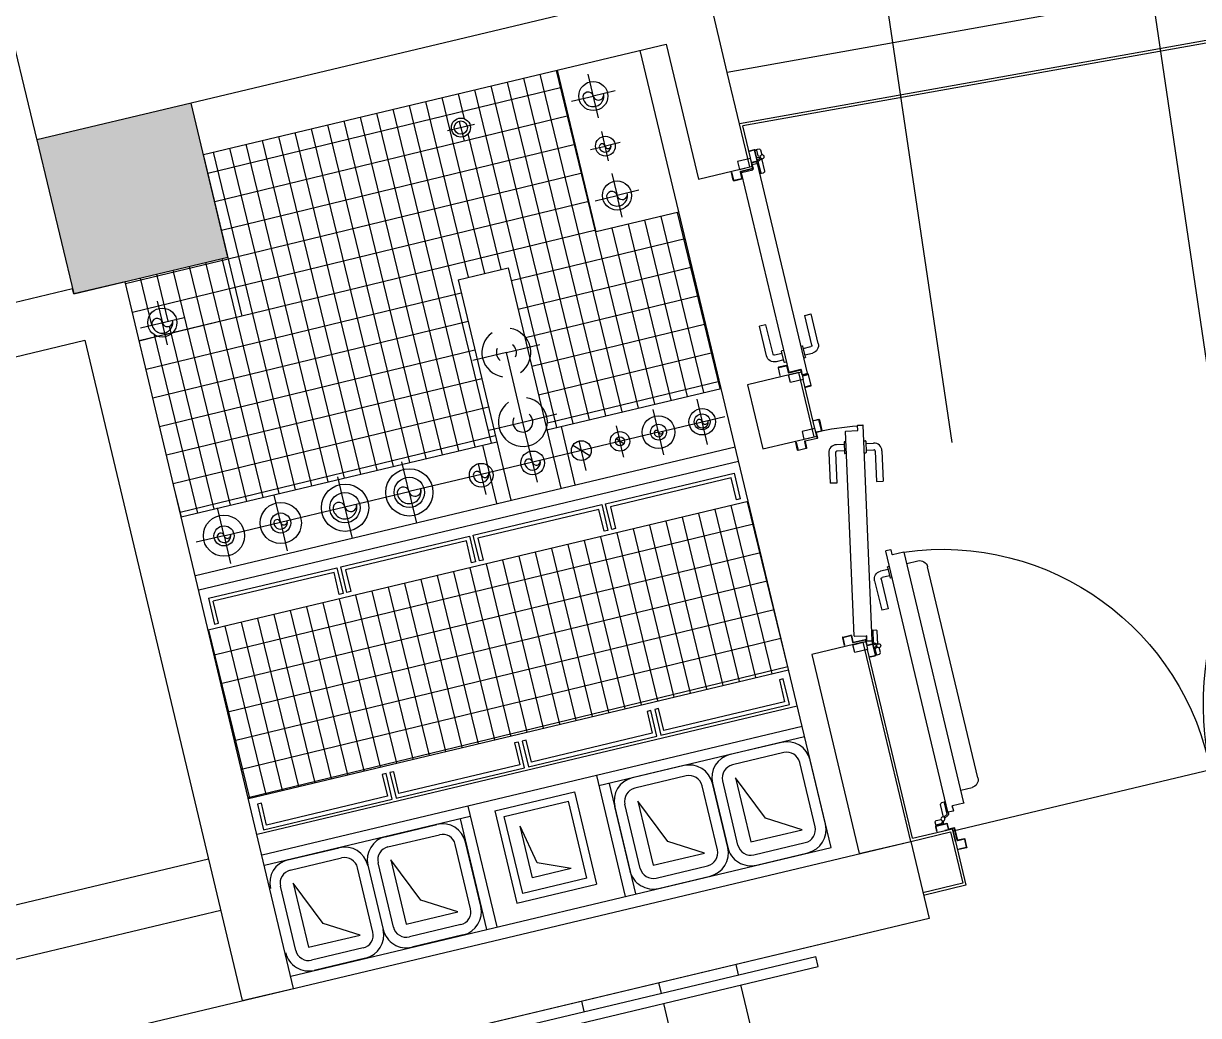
# Model space of a CAD drawing. Header units: centimetres. Extents: x 139057 to 200038, y 34824 to 80516.
# Drawn here: x 172575.1 to 173019.7, y 62130.7 to 62506.3 of the extents above; entities that cross this region are included whole.
import ezdxf

# ---------------------------------------------------------------- set-up
doc = ezdxf.new("R2010")
doc.units = ezdxf.units.CM
doc.header["$LTSCALE"] = 100
doc.linetypes.add('A0SHT-SGRM$0$HIDDEN', pattern=[9.525, 6.35, -3.175])
doc.layers.get('0').update_dxf_attribs({"lineweight": 0})
for name, color, linetype in [('0.05', 57, 'Continuous'), ('0.10', 8, 'Continuous'), ('0.10 Intonaco', 8, 'Continuous'), ('0.15', 9, 'Continuous'), ('0.15 E1-E2_Serramenti', 9, 'Continuous'), ('0.20 Cementi Armati', 4, 'Continuous'), ('0.20 Murature', 50, 'Continuous')]:
    doc.layers.add(name, color=color, linetype=linetype)
doc.layers.add('410_STRUTTURE_001-AM_0', color=7, linetype='Continuous', lineweight=0)

# ---------------------------------------------------------------- blocks, each defined once
blk = doc.blocks.new('A$C16963ACD')
at = {"layer": '0.15 E1-E2_Serramenti', "ltscale": 0.02}
for p, q in [((0.104, 1.204), (0.074, 1.204)), ((0.074, 1.204), (0.074, 1.2025)), ((0.104, 1.2025), (0.074, 1.2025)), ((0.1045, 1.202), (0.1045, 1.171)), ((0.106, 1.202), (0.106, 1.171)), ((0.069, 1.1715), (0.069, 1.1215)), ((0.0765, 1.1685), (0.0765, 1.122)), ((0.078, 1.1685), (0.078, 1.122)), ((0.104, 1.1705), (0.0785, 1.1705)), ((0.104, 1.169), (0.0785, 1.169)), ((2.069, 1.1715), (2.069, 1.1215)), ((0.0105, 1.1185), (0.009, 1.1185)), ((0.009, 1.1185), (0.009, 1.0995)), ((0.0105, 1.1185), (0.0105, 1.0995)), ((0.069, 1.1215), (0.039, 1.1215)), ((0.0535, 1.1195), (0.0535, 1.0995)), ((0.055, 1.1195), (0.055, 1.0995)), ((0.076, 1.1215), (0.0555, 1.1215)), ((0.076, 1.12), (0.0555, 1.12)), ((2.069, 1.1215), (2.099, 1.1215)), ((0.053, 1.099), (0.011, 1.099)), ((0.053, 1.0975), (0.011, 1.0975)), ((0.011, 1.0965), (0.011, 1.082)), ((0.013, 1.0975), (0.013, 1.0925)), ((0.013, 1.0925), (0.0355, 1.0925)), ((0.016, 1.077), (0.035, 1.077)), ((0.0355, 1.0925), (0.0388, 1.0835)), ((0.039, 1.0975), (0.0438, 1.0844)), ((0.0465, 1.0707), (0.0465, 1.022)), ((0.062, 1.0634), (0.0471, 1.0711)), ((0.0643, 1.0678), (0.0498, 1.0753)), ((2.0737, 1.0678), (2.0882, 1.0753)), ((2.076, 1.0634), (2.0909, 1.0711)), ((2.0915, 1.0707), (2.0915, 1.022)), ((2.099, 1.0975), (2.0942, 1.0844)), ((2.1025, 1.0925), (2.0992, 1.0835)), ((2.125, 1.0925), (2.1025, 1.0925)), ((2.122, 1.077), (2.103, 1.077)), ((2.125, 1.0975), (2.125, 1.0925)), ((2.127, 1.0965), (2.127, 1.082)), ((0.062, 1.0634), (0.062, 1.019)), ((0.067, 1.056), (0.067, 1.0634)), ((0.067, 1.056), (0.067, 0.041)), ((0.087, 1.057), (0.068, 1.057)), ((0.088, 1.038), (0.088, 1.056)), ((0.088, 1.0439), (0.088, 1.0389)), ((0.133, 1.037), (0.089, 1.037)), ((0.134, 1.036), (0.134, 0.061)), ((2.004, 1.036), (2.004, 0.0008)), ((2.005, 1.037), (2.049, 1.037)), ((2.05, 1.038), (2.05, 1.056)), ((2.05, 1.0439), (2.05, 1.0389)), ((2.051, 1.057), (2.07, 1.057)), ((2.071, 1.056), (2.071, 1.0634)), ((2.071, 1.056), (2.071, 0.045)), ((2.076, 1.0634), (2.076, 1.019)), ((0.067, 1.017), (0.0515, 1.017)), ((0.067, 1.019), (0.062, 1.019)), ((0.134, 0.987), (0.177, 0.987)), ((2.004, 0.987), (1.961, 0.987)), ((2.004, 0.987), (1.965, 0.987)), ((2.071, 1.019), (2.076, 1.019)), ((2.071, 1.017), (2.0865, 1.017)), ((0.207, 0.957), (0.207, 0.135)), ((1.931, 0.957), (1.931, 0.135)), ((0, 0.14), (0, 0.255)), ((0.025, 0.255), (0, 0.255)), ((0.025, 0.14), (0.025, 0.255)), ((0.0595, 0.135), (0.03, 0.135)), ((0.0595, 0.101), (0.0595, 0.144)), ((0.067, 0.145), (0.0605, 0.145)), ((0.0595, 0.11), (0.03, 0.11)), ((0.067, 0.1), (0.0605, 0.1)), ((0.134, 0.105), (0.177, 0.105)), ((2.004, 0.105), (1.961, 0.105)), ((0.088, 0.059), (0.088, 0.041)), ((0.133, 0.06), (0.089, 0.06)), ((2.004, 0.045), (1.985, 0.045)), ((2.051, 0.045), (2.071, 0.045)), ((0.087, 0.04), (0.068, 0.04)), ((1.984, 0.001), (1.984, 0.044)), ((2.005, 0.025), (2.049, 0.025)), ((2.05, 0.026), (2.05, 0.044)), ((1.985, 0), (2.003, 0))]:
    blk.add_line(p, q, dxfattribs=at)
blk.add_lwpolyline([(2.034, 1.169, -0.414214), (2.032, 1.171), (2.032, 1.202, -0.414214), (2.034, 1.204), (2.064, 1.204), (2.064, 1.2025), (2.034, 1.2025, 0.414214), (2.0335, 1.202), (2.0335, 1.171, 0.414214), (2.034, 1.1705), (2.0595, 1.1705, -0.414214), (2.0615, 1.1685), (2.0615, 1.122, 0.414214), (2.062, 1.1215), (2.0825, 1.1215, -0.414214), (2.0845, 1.1195), (2.0845, 1.0995, 0.414214), (2.085, 1.099), (2.127, 1.099, 0.414214), (2.1275, 1.0995), (2.1275, 1.1185), (2.129, 1.1185), (2.129, 1.0995, -0.414214), (2.127, 1.0975), (2.085, 1.0975, -0.414214), (2.083, 1.0995), (2.083, 1.1195, 0.414214), (2.0825, 1.12), (2.062, 1.12, -0.414214), (2.06, 1.122), (2.06, 1.1685, 0.414214), (2.0595, 1.169)], format="xyb", close=True, dxfattribs=at)
for centre in [(0.0425, 1.077), (2.0955, 1.077)]:
    blk.add_circle(centre, 0.0075, dxfattribs=at)
for centre, radius, start, end in [((0.104, 1.202), 0.002, 0, 90), ((0.104, 1.202), 0.0005, 0, 90), ((0.0785, 1.1685), 0.002, 90, 180), ((0.0785, 1.1685), 0.0005, 90, 180), ((0.104, 1.171), 0.0005, 270, 0), ((0.104, 1.171), 0.002, 270, 0), ((0.0555, 1.1195), 0.002, 90, 180), ((0.0555, 1.1195), 0.0005, 90, 180), ((0.076, 1.122), 0.0005, 270, 0), ((0.076, 1.122), 0.002, 270, 0), ((0.0356, 1.0903), 1.0349, 275.3983, 3.1131), ((2.2643, 1.1623), 1.1954, 180.7587, 256.4886), ((0.011, 1.0995), 0.002, 180, 270), ((0.011, 1.0995), 0.0005, 180, 270), ((0.012, 1.0965), 0.001, 90, 180), ((0.016, 1.082), 0.005, 180, 270), ((0.053, 1.0995), 0.0005, 270, 360), ((0.053, 1.0995), 0.002, 270, 360), ((0.062, 1.0634), 0.005, 360, 62.6761), ((2.076, 1.0634), 0.005, 117.3239, 180), ((2.122, 1.082), 0.005, 270, 0), ((2.126, 1.0965), 0.001, 360, 90), ((0.068, 1.056), 0.001, 90, 180), ((0.087, 1.056), 0.001, 0, 90), ((0.089, 1.038), 0.001, 180, 270), ((0.133, 1.036), 0.001, 0, 90), ((2.005, 1.036), 0.001, 90, 180), ((2.049, 1.038), 0.001, 270, 360), ((2.051, 1.056), 0.001, 90, 180), ((2.07, 1.056), 0.001, 0, 90), ((0.0515, 1.022), 0.005, 180, 270), ((0.177, 0.957), 0.03, 0, 90), ((1.961, 0.957), 0.03, 90, 180), ((2.0865, 1.022), 0.005, 270, 0), ((0.03, 0.14), 0.03, 180, 270), ((0.03, 0.14), 0.005, 180, 270), ((0.0605, 0.144), 0.001, 90, 180), ((0.177, 0.135), 0.03, 270, 0), ((1.961, 0.135), 0.03, 180, 270), ((0.0605, 0.101), 0.001, 180, 270), ((0.089, 0.059), 0.001, 90, 180), ((0.133, 0.061), 0.001, 270, 360), ((1.985, 0.044), 0.001, 90, 180), ((2.051, 0.044), 0.001, 90, 180), ((2.07, 0.046), 0.001, 270, 0), ((0.068, 0.041), 0.001, 180, 270), ((0.087, 0.041), 0.001, 270, 360), ((1.985, 0.001), 0.001, 180, 270), ((2.003, 0.001), 0.001, 270, 350.3961), ((2.005, 0.026), 0.001, 180, 270), ((2.049, 0.026), 0.001, 270, 0)]:
    blk.add_arc(centre, radius, start, end, dxfattribs=at)
blk = doc.blocks.new('A$C171D4851')
at = {"ltscale": 0.02}
for p, q in [((0.6645, 0.9705), (0.6645, 0.9955)), ((0.7795, 0.9955), (0.6645, 0.9955)), ((0.7795, 0.9705), (0.6645, 0.9705)), ((0.7745, 0.9285), (0.7745, 0.935)), ((0.8185, 0.936), (0.7755, 0.936)), ((0.7845, 0.936), (0.7845, 0.9655)), ((0.8095, 0.936), (0.8095, 0.9655)), ((0.8195, 0.9285), (0.8195, 0.935)), ((0.0825, 0.9275), (0.0825, 0.8835)), ((0.0835, 0.9285), (0.8585, 0.9285)), ((0.8595, 0.9275), (0.8595, 0.8835)), ((0.011, 0.8565), (0.011, 0.842)), ((0.013, 0.8575), (0.013, 0.8525)), ((0.013, 0.8525), (0.0355, 0.8525)), ((0.0355, 0.8525), (0.0388, 0.8435)), ((0.039, 0.8575), (0.0438, 0.8444)), ((0.0517, 0.8588), (0.0442, 0.8443)), ((0.0561, 0.8565), (0.0484, 0.8416)), ((0.0635, 0.8615), (0.0561, 0.8615)), ((0.0561, 0.8565), (0.1005, 0.8565)), ((0.0625, 0.8815), (0.0625, 0.8625)), ((0.0815, 0.8825), (0.0635, 0.8825)), ((0.0635, 0.8615), (0.8785, 0.8615)), ((0.0756, 0.8825), (0.0806, 0.8825)), ((0.1005, 0.8615), (0.1005, 0.8565)), ((0.1025, 0.8615), (0.1025, 0.846)), ((0.7745, 0.8615), (0.7745, 0.855)), ((0.8185, 0.854), (0.7755, 0.854)), ((0.7845, 0.854), (0.7845, 0.8245)), ((0.8095, 0.854), (0.8095, 0.8245)), ((0.8195, 0.8615), (0.8195, 0.855)), ((0.8605, 0.8825), (0.8785, 0.8825)), ((0.8795, 0.8815), (0.8795, 0.8625)), ((0.016, 0.837), (0.035, 0.837)), ((0.0488, 0.841), (0.0975, 0.841)), ((0.7795, 0.8195), (0.6645, 0.8195)), ((0.6645, 0.8195), (0.6645, 0.7945)), ((0.7795, 0.7945), (0.6645, 0.7945))]:
    blk.add_line(p, q, dxfattribs=at)
for p, q in [((0.104, 0.964), (0.074, 0.964)), ((0.074, 0.964), (0.074, 0.9625)), ((0.104, 0.9625), (0.074, 0.9625)), ((0.1045, 0.962), (0.1045, 0.931)), ((0.106, 0.962), (0.106, 0.931)), ((0.0765, 0.9285), (0.0765, 0.882)), ((0.078, 0.9285), (0.078, 0.882)), ((0.104, 0.9305), (0.0785, 0.9305)), ((0.104, 0.929), (0.0785, 0.929)), ((0.0105, 0.8785), (0.009, 0.8785)), ((0.009, 0.8785), (0.009, 0.8595)), ((0.0105, 0.8785), (0.0105, 0.8595)), ((0.053, 0.859), (0.011, 0.859)), ((0.053, 0.8575), (0.011, 0.8575)), ((0.0535, 0.8795), (0.0535, 0.8595)), ((0.055, 0.8795), (0.055, 0.8595)), ((0.076, 0.8815), (0.0555, 0.8815)), ((0.076, 0.88), (0.0555, 0.88))]:
    blk.add_line(p, q)
blk.add_lwpolyline([(0.834, 0.929, -0.414214), (0.832, 0.931), (0.832, 0.962, -0.414214), (0.834, 0.964), (0.864, 0.964), (0.864, 0.9625), (0.834, 0.9625, 0.414214), (0.8335, 0.962), (0.8335, 0.931, 0.414214), (0.834, 0.9305), (0.8595, 0.9305, -0.414214), (0.8615, 0.9285), (0.8615, 0.882, 0.414214), (0.862, 0.8815), (0.8825, 0.8815, -0.414214), (0.8845, 0.8795), (0.8845, 0.8595, 0.414214), (0.885, 0.859), (0.927, 0.859, 0.414214), (0.9275, 0.8595), (0.9275, 0.8785), (0.929, 0.8785), (0.929, 0.8595, -0.414214), (0.927, 0.8575), (0.885, 0.8575, -0.414214), (0.883, 0.8595), (0.883, 0.8795, 0.414214), (0.8825, 0.88), (0.862, 0.88, -0.414214), (0.86, 0.882), (0.86, 0.9285, 0.414214), (0.8595, 0.929)], format="xyb", close=True)
for points in [[(0.069, 0.8815), (0.039, 0.8815), (0.039, 0.9315), (0.069, 0.9315)], [(0.869, 0.8815), (0.899, 0.8815), (0.899, 0.9315), (0.869, 0.9315)]]:
    blk.add_lwpolyline(points, close=True)
blk.add_circle((0.0425, 0.837), 0.0075, dxfattribs=at)
for centre, radius, start, end in [((0.7795, 0.9655), 0.03, 0, 90), ((0.7755, 0.935), 0.001, 90, 180), ((0.7795, 0.9655), 0.005, 0, 90), ((0.8185, 0.935), 0.001, 0, 90), ((0.0835, 0.9275), 0.001, 90, 180), ((0.8585, 0.9275), 0.001, 0, 90), ((0.011, 0.8595), 0.002, 180, 270), ((0.011, 0.8595), 0.0005, 180, 270), ((0.012, 0.8565), 0.001, 90, 180), ((0.0561, 0.8565), 0.005, 90, 152.6761), ((0.0635, 0.8815), 0.001, 90, 180), ((0.0635, 0.8625), 0.001, 180, 270), ((0.0815, 0.8835), 0.001, 270, 0), ((0.0975, 0.846), 0.005, 270, 0), ((0.7755, 0.855), 0.001, 180, 270), ((0.8185, 0.855), 0.001, 270, 0), ((0.8605, 0.8835), 0.001, 180, 270), ((0.8785, 0.8815), 0.001, 0, 90), ((0.8785, 0.8625), 0.001, 270, 0), ((0.016, 0.842), 0.005, 180, 270), ((0.7795, 0.8245), 0.03, 270, 0), ((0.7795, 0.8245), 0.005, 270, 0)]:
    blk.add_arc(centre, radius, start, end, dxfattribs=at)
for centre, radius, start, end in [((0.104, 0.962), 0.002, 0, 90), ((0.104, 0.962), 0.0005, 0, 90), ((0.0785, 0.9285), 0.002, 90, 180), ((0.0785, 0.9285), 0.0005, 90, 180), ((0.104, 0.931), 0.0005, 270, 0), ((0.104, 0.931), 0.002, 270, 0), ((0.053, 0.8595), 0.0005, 270, 0), ((0.053, 0.8595), 0.002, 270, 0), ((0.0555, 0.8795), 0.002, 90, 180), ((0.0555, 0.8795), 0.0005, 90, 180), ((0.076, 0.882), 0.0005, 270, 0), ((0.076, 0.882), 0.002, 270, 0)]:
    blk.add_arc(centre, radius, start, end)
blk = doc.blocks.new('A$C180B4EE5')
blk.add_arc((0.0117, 0.2203), 0.8622, 349.8232, 0.3336)
at = {"layer": '0.15 E1-E2_Serramenti'}
for p, q in [((0.095, 0.3095), (0.065, 0.3095)), ((0.065, 0.3095), (0.065, 0.308)), ((0.095, 0.308), (0.065, 0.308)), ((0.0675, 0.274), (0.0675, 0.2275)), ((0.069, 0.274), (0.069, 0.2275)), ((0.095, 0.276), (0.0695, 0.276)), ((0.095, 0.2745), (0.0695, 0.2745)), ((0.0955, 0.3075), (0.0955, 0.2765)), ((0.097, 0.3075), (0.097, 0.2765)), ((0.0015, 0.224), (0, 0.224)), ((0, 0.224), (0, 0.205)), ((0.0015, 0.224), (0.0015, 0.205)), ((0.0445, 0.225), (0.0445, 0.205)), ((0.046, 0.225), (0.046, 0.205)), ((0.067, 0.227), (0.0465, 0.227)), ((0.067, 0.2255), (0.0465, 0.2255)), ((0.044, 0.2045), (0.002, 0.2045)), ((0.044, 0.203), (0.002, 0.203))]:
    blk.add_line(p, q, dxfattribs=at)
at = {"layer": '0.15 E1-E2_Serramenti', "ltscale": 0.02}
for p, q in [((0.0616, 0.2223), (0.058, 0.2037)), ((0.0805, 0.2197), (0.0628, 0.2231)), ((0.09, 0.2637), (0.0816, 0.2205)), ((0.0912, 0.2644), (0.852, 0.1164)), ((0.002, 0.202), (0.002, 0.1875)), ((0.004, 0.203), (0.004, 0.198)), ((0.004, 0.198), (0.0265, 0.198)), ((0.007, 0.1825), (0.026, 0.1825)), ((0.0265, 0.198), (0.0298, 0.189)), ((0.03, 0.203), (0.0348, 0.1898)), ((0.0467, 0.2021), (0.0366, 0.1893)), ((0.0506, 0.199), (0.0402, 0.1858)), ((0.0405, 0.1852), (0.0883, 0.1759)), ((0.0506, 0.199), (0.0942, 0.1905)), ((0.0588, 0.2025), (0.0516, 0.2039)), ((0.0588, 0.2025), (0.8588, 0.0469)), ((0.0746, 0.2208), (0.0796, 0.2199)), ((0.0971, 0.1951), (0.0941, 0.1798)), ((0.0951, 0.1954), (0.0942, 0.1905)), ((0.6695, 0.1947), (0.6743, 0.2193)), ((0.7824, 0.1728), (0.6695, 0.1947)), ((0.7872, 0.1973), (0.6743, 0.2193)), ((0.7695, 0.1325), (0.7707, 0.1389)), ((0.8141, 0.1314), (0.7719, 0.1397)), ((0.7808, 0.1379), (0.7864, 0.1669)), ((0.8053, 0.1332), (0.8109, 0.1621)), ((0.8137, 0.1239), (0.8149, 0.1303)), ((0.8527, 0.1153), (0.8443, 0.0721)), ((0.6407, 0.0465), (0.6359, 0.022)), ((0.7536, 0.0245), (0.6407, 0.0465)), ((0.7567, 0.0667), (0.7555, 0.0603)), ((0.7985, 0.051), (0.7563, 0.0592)), ((0.7651, 0.0575), (0.7595, 0.0285)), ((0.7896, 0.0527), (0.784, 0.0237)), ((0.8009, 0.0581), (0.7996, 0.0517)), ((0.8451, 0.0709), (0.8628, 0.0675)), ((0.8636, 0.0663), (0.86, 0.0477)), ((0.7488, 0), (0.6359, 0.022))]:
    blk.add_line(p, q, dxfattribs=at)
at = {"layer": '0.15 E1-E2_Serramenti'}
for points in [[(0.06, 0.227), (0.03, 0.227), (0.03, 0.277), (0.06, 0.277)], [(0.86, 0.227), (0.89, 0.227), (0.89, 0.277), (0.86, 0.277)]]:
    blk.add_lwpolyline(points, close=True, dxfattribs=at)
blk.add_lwpolyline([(0.825, 0.2745, -0.414214), (0.823, 0.2765), (0.823, 0.3075, -0.414214), (0.825, 0.3095), (0.855, 0.3095), (0.855, 0.308), (0.825, 0.308, 0.414214), (0.8245, 0.3075), (0.8245, 0.2765, 0.414214), (0.825, 0.276), (0.8505, 0.276, -0.414214), (0.8525, 0.274), (0.8525, 0.2275, 0.414214), (0.853, 0.227), (0.8735, 0.227, -0.414214), (0.8755, 0.225), (0.8755, 0.205, 0.414214), (0.876, 0.2045), (0.918, 0.2045, 0.414214), (0.9185, 0.205), (0.9185, 0.224), (0.92, 0.224), (0.92, 0.205, -0.414214), (0.918, 0.203), (0.876, 0.203, -0.414214), (0.874, 0.205), (0.874, 0.225, 0.414214), (0.8735, 0.2255), (0.853, 0.2255, -0.414214), (0.851, 0.2275), (0.851, 0.274, 0.414214), (0.8505, 0.2745)], format="xyb", close=True, dxfattribs=at)
at = {"layer": '0.15 E1-E2_Serramenti', "ltscale": 0.02}
blk.add_circle((0.0335, 0.1825), 0.0075, dxfattribs=at)
at = {"layer": '0.15 E1-E2_Serramenti'}
for centre, radius, start, end in [((0.0695, 0.274), 0.002, 90, 180), ((0.0695, 0.274), 0.0005, 90, 180), ((0.095, 0.3075), 0.002, 0, 90), ((0.095, 0.3075), 0.0005, 0, 90), ((0.095, 0.2765), 0.0005, 270, 0), ((0.095, 0.2765), 0.002, 270, 0), ((0.0465, 0.225), 0.002, 90, 180), ((0.0465, 0.225), 0.0005, 90, 180), ((0.067, 0.2275), 0.0005, 270, 0), ((0.067, 0.2275), 0.002, 270, 0), ((0.044, 0.205), 0.0005, 270, 360), ((0.044, 0.205), 0.002, 270, 360)]:
    blk.add_arc(centre, radius, start, end, dxfattribs=at)
at = {"layer": '0.15 E1-E2_Serramenti', "ltscale": 0.02}
for centre, radius, start, end in [((0.0626, 0.2221), 0.001, 78.9906, 168.9906), ((0.091, 0.2635), 0.001, 78.9906, 168.9906), ((0.002, 0.205), 0.002, 180, 270), ((0.002, 0.205), 0.0005, 180, 270), ((0.003, 0.202), 0.001, 90, 180), ((0.007, 0.1875), 0.005, 180, 270), ((0.0506, 0.199), 0.005, 78.9906, 141.6667), ((0.059, 0.2035), 0.001, 168.9906, 258.9906), ((0.0807, 0.2207), 0.001, 258.9906, 348.9906), ((0.0892, 0.1808), 0.005, 258.9906, 348.9906), ((0.7815, 0.1679), 0.03, 348.9906, 78.9906), ((0.7717, 0.1387), 0.001, 78.9906, 168.9906), ((0.7815, 0.1679), 0.005, 348.9906, 78.9906), ((0.8139, 0.1305), 0.001, 348.9906, 78.9906), ((0.8518, 0.1155), 0.001, 348.9906, 78.9906), ((0.7564, 0.0602), 0.001, 168.9906, 258.9906), ((0.7987, 0.0519), 0.001, 258.9906, 348.9906), ((0.8453, 0.0719), 0.001, 168.9906, 258.9906), ((0.859, 0.0478), 0.001, 258.9906, 348.9906), ((0.8626, 0.0665), 0.001, 348.9906, 78.9906), ((0.7545, 0.0294), 0.03, 258.9906, 348.9906), ((0.7545, 0.0294), 0.005, 258.9906, 348.9906)]:
    blk.add_arc(centre, radius, start, end, dxfattribs=at)

msp = doc.modelspace()

# ---------------------------------------------------------------- hatches: boundary and pattern name
at = {"layer": '0.05'}
h = msp.add_hatch(dxfattribs=at)
h.set_pattern_fill('ANSI31', color=256, scale=2, angle=418.66, style=0)
h.set_pattern_definition([(103.66, (172864.567, 62261.602), (-6.17039, -1.49961), [])])
h.paths.add_polyline_path([(172645.02, 62276.58), (172660.2, 62212.87), (172864.57, 62261.6), (172849.33, 62325.3)])
h.paths.add_polyline_path([(172643.21, 62456.71), (172652.48, 62417.8), (172657.77, 62395.43), (172652.44, 62417.79), (172613.57, 62408.53), (172634.8, 62319.48), (172754.19, 62347.93), (172739.58, 62409.28), (172758.55, 62413.81), (172764.74, 62387.81, -0.250012), (172766.76, 62379.34), (172770.99, 62361.58, -0.251868), (172773.02, 62353.04), (172773.16, 62352.45), (172839.08, 62368.15), (172823.12, 62434.86), (172791.8, 62427.39), (172777.2, 62488.65)])
h.paths.add_polyline_path([(172628.9, 62387.71), (172628.55, 62389.17, -0.414214), (172623.74, 62392.13), (172622.28, 62391.78, 0.414214)], flags=16)
h.paths.add_polyline_path([(172631.52, 62393.99, -1), (172627.63, 62393.06)], flags=16)
h.paths.add_polyline_path([(172741.45, 62463.35), (172741.19, 62464.44, -0.414214), (172738.18, 62466.29), (172737.1, 62466.03, 0.414214)], flags=16)
h.paths.add_polyline_path([(172741.28, 62464.46, -0.00984), (172741.19, 62464.44), (172741.45, 62463.35, 0.00984), (172741.58, 62463.39, 0.402732), (172744.12, 62467.71), (172743.04, 62467.45, -0.402732)], flags=16)
h.paths.add_polyline_path([(172740.61, 62466.87), (172741.19, 62464.44, 0.00984), (172741.28, 62464.46, 0.402732), (172743.04, 62467.45)], flags=16)
h.paths.add_polyline_path([(172738.18, 62466.29, 0.414214), (172741.19, 62464.44), (172740.61, 62466.87)], flags=16)
h.paths.add_polyline_path([(172737.1, 62466.03), (172738.18, 62466.29, -0.402732), (172739.93, 62469.28, -0.425789), (172743.04, 62467.45), (172744.12, 62467.71, 0.425789), (172739.63, 62470.35, 0.402732)], flags=16)
h.paths.add_polyline_path([(172738.18, 62466.29), (172740.61, 62466.87), (172740.03, 62469.3, 0.00984), (172739.93, 62469.28, 0.402732)], flags=0)
h.paths.add_polyline_path([(172740.03, 62469.3), (172740.61, 62466.87), (172743.04, 62467.45, 0.414214)], flags=0)
h = msp.add_hatch(dxfattribs=at)
h.set_pattern_fill('ANSI31', color=256, scale=3.5, angle=328.66, style=0)
h.set_pattern_definition([(13.66, (174993.627, 57176.705), (-2.624326, 10.798174), [])])
h.paths.add_polyline_path([(172645.02, 62276.58), (172660.2, 62212.87), (172864.57, 62261.6), (172849.33, 62325.3)])
h.paths.add_polyline_path([(172643.21, 62456.71), (172652.48, 62417.8), (172657.77, 62395.43), (172652.44, 62417.79), (172613.57, 62408.53), (172634.8, 62319.48), (172754.19, 62347.93), (172739.58, 62409.28), (172758.55, 62413.81), (172764.74, 62387.81, -0.250012), (172766.76, 62379.34), (172770.99, 62361.58, -0.251868), (172773.02, 62353.04), (172773.16, 62352.45), (172839.08, 62368.15), (172823.12, 62434.86), (172791.8, 62427.39), (172777.2, 62488.65)])
h.paths.add_polyline_path([(172628.9, 62387.71), (172628.55, 62389.17, -0.414214), (172623.74, 62392.13), (172622.28, 62391.78, 0.414214)], flags=16)
h.paths.add_polyline_path([(172631.52, 62393.99, -1), (172627.63, 62393.06)], flags=16)
h.paths.add_polyline_path([(172741.45, 62463.35), (172741.19, 62464.44, -0.414214), (172738.18, 62466.29), (172737.1, 62466.03, 0.414214)], flags=16)
h.paths.add_polyline_path([(172741.28, 62464.46, -0.00984), (172741.19, 62464.44), (172741.45, 62463.35, 0.00984), (172741.58, 62463.39, 0.402732), (172744.12, 62467.71), (172743.04, 62467.45, -0.402732)], flags=16)
h.paths.add_polyline_path([(172740.61, 62466.87), (172741.19, 62464.44, 0.00984), (172741.28, 62464.46, 0.402732), (172743.04, 62467.45)], flags=16)
h.paths.add_polyline_path([(172738.18, 62466.29, 0.414214), (172741.19, 62464.44), (172740.61, 62466.87)], flags=16)
h.paths.add_polyline_path([(172737.1, 62466.03), (172738.18, 62466.29, -0.402732), (172739.93, 62469.28, -0.425789), (172743.04, 62467.45), (172744.12, 62467.71, 0.425789), (172739.63, 62470.35, 0.402732)], flags=16)
h.paths.add_polyline_path([(172738.18, 62466.29), (172740.61, 62466.87), (172740.03, 62469.3, 0.00984), (172739.93, 62469.28, 0.402732)], flags=0)
h.paths.add_polyline_path([(172740.03, 62469.3), (172740.61, 62466.87), (172743.04, 62467.45, 0.414214)], flags=0)
at = {"layer": '410_STRUTTURE_001-AM_0'}
h = msp.add_hatch(color=256, dxfattribs=at)
h.paths.add_polyline_path([(173097.36, 66917.94, 1), (173132.36, 66917.94, 1)])
h.paths.add_polyline_path([(172464.03, 67114.32), (172425.24, 67124.09), (172393.47, 66998.03), (172432.26, 66988.26)])
h.paths.add_polyline_path([(172268.76, 66557.09), (172239.61, 66564.17), (172225.45, 66505.87), (172254.6, 66498.78)])
h.paths.add_polyline_path([(171904.42, 66525.14, 1), (171974.42, 66525.14, 1)])
h.paths.add_polyline_path([(171852.17, 66563.61), (171803.36, 66574.43), (171792.54, 66525.62), (171841.36, 66514.8)])
h.paths.add_polyline_path([(171939.47, 67132.44), (171987.79, 67119.56), (172000.66, 67167.87), (171952.35, 67180.75)])
h.paths.add_polyline_path([(172118.76, 67125.68, 1), (172048.76, 67125.68, 1)])
h.paths.add_polyline_path([(171575.4, 65289.12), (171624.96, 65282.49), (171631.59, 65332.05), (171582.03, 65338.68)])
h.paths.add_polyline_path([(171698.34, 65301.54, 1), (171768.34, 65301.54, 1)])
h.paths.add_polyline_path([(172000.85, 65311.96), (171999.49, 65287), (172079.39, 65282.7), (172080.74, 65307.66)])
h.paths.add_polyline_path([(172504.9, 65260.36, 1), (172469.9, 65260.36, 1)])
h.paths.add_polyline_path([(173206.68, 65219.17, 1), (173276.68, 65219.17, 1)])
h.paths.add_polyline_path([(173189.94, 64670.82, 1), (173259.94, 64670.82, 1)])
h.paths.add_polyline_path([(171897.35, 64618.35), (171927.33, 64617.1), (171929.81, 64677.05), (171899.84, 64678.29)])
h.paths.add_polyline_path([(171707.57, 64680.86, 1), (171637.57, 64680.86, 1)])
h.paths.add_polyline_path([(171506.14, 64661.2), (171555.94, 64656.7), (171560.44, 64706.5), (171510.64, 64711)])
h.paths.add_polyline_path([(171463.9, 64032.08), (171513.86, 64030.03), (171515.91, 64079.99), (171465.96, 64082.04)])
h.paths.add_polyline_path([(171511.7, 63977.08), (171513.74, 64027.04), (171463.78, 64029.08), (171461.74, 63979.12)])
h.paths.add_polyline_path([(171605.55, 64055.93, 1), (171675.55, 64055.93, 1)])
h.paths.add_polyline_path([(171905.94, 64101.37), (171880.96, 64102.36), (171877.69, 64022.42), (171902.67, 64021.44)])
h.paths.add_polyline_path([(173199.59, 64122.31, 1), (173269.59, 64122.31, 1)])
h.paths.add_polyline_path([(173235.58, 63574.89, 1), (173305.58, 63574.89, 1)])
h.paths.add_polyline_path([(172861.35, 63523.02), (172858.65, 63552.9), (172798.89, 63547.48), (172801.6, 63517.6)])
h.paths.add_polyline_path([(172419.06, 63501.44, 1), (172489.06, 63501.44, 1)])
h.paths.add_polyline_path([(171880.44, 63484.64), (171855.46, 63485.68), (171852.03, 63405.75), (171877.01, 63404.72)])
h.paths.add_polyline_path([(171602.63, 63428.01, 1), (171672.63, 63428.01, 1)])
h.paths.add_polyline_path([(171448.52, 63390.7), (171498.52, 63390.5), (171498.71, 63440.5), (171448.71, 63440.7)])
h.paths.add_polyline_path([(171461.02, 62750.1), (171510.98, 62752.08), (171509.01, 62802.04), (171459.05, 62800.06)])
h.paths.add_polyline_path([(171629.13, 62798.43, 1), (171699.13, 62798.43, 1)])
h.paths.add_polyline_path([(171855.47, 62863.54), (171830.51, 62864.96), (171825.83, 62785.1), (171850.79, 62783.68)])
h.paths.add_polyline_path([(172533.45, 62914.12, 1), (172463.45, 62914.12, 1)])
h.paths.add_polyline_path([(172926.57, 62958.35), (172922.47, 62988.07), (172863.03, 62979.86), (172867.13, 62950.14)])
h.paths.add_polyline_path([(173367.85, 63029.83, 1), (173297.85, 63029.83, 1)])
h.paths.add_polyline_path([(173386.24, 62488.39, 1), (173456.24, 62488.39, 1)])
h.paths.add_polyline_path([(172594.12, 62403.89), (172652.48, 62417.8), (172638.57, 62476.17), (172580.21, 62462.26)])
h.paths.add_polyline_path([(171941.76, 62169.42), (171966.3, 62174.16), (171951.22, 62252.73), (171926.68, 62247.98)])
h.paths.add_polyline_path([(171685.3, 62168.54, 1), (171755.3, 62168.54, 1)])
h.paths.add_polyline_path([(171551.44, 62111.48), (171547.29, 62161.31), (171497.46, 62157.15), (171501.62, 62107.32)])
h.paths.add_polyline_path([(171564.33, 61513.08), (171570.67, 61463.48), (171620.27, 61469.82), (171613.93, 61519.41)])
h.paths.add_polyline_path([(171635.86, 61377.34), (171643.11, 61348.23), (171691.62, 61360.31), (171684.37, 61389.42)])
h.paths.add_polyline_path([(171771.36, 61539.72, 1), (171841.36, 61539.72, 1)])
h.paths.add_polyline_path([(172069.21, 61642.9), (172044.67, 61638.15), (172059.75, 61559.58), (172084.29, 61564.33)])
h.paths.add_polyline_path([(171984.32, 61420.39), (172013.77, 61426.09), (172004.27, 61475.18), (171974.82, 61469.48)])
h.paths.add_polyline_path([(172512.5, 61527.43), (172483.04, 61521.73), (172492.54, 61472.64), (172521.99, 61478.34)])
h.paths.add_polyline_path([(172945.84, 61590.26), (172938.88, 61619.45), (172890.24, 61607.86), (172897.2, 61578.67)])
h.paths.add_polyline_path([(173500.56, 61951.83, 1), (173570.56, 61951.83, 1)])
h.paths.add_polyline_path([(173059.65, 61182.92), (173051.1, 61211.68), (173003.17, 61197.43), (173011.72, 61168.67)])
h.paths.add_polyline_path([(172597.97, 61085.68), (172568.51, 61079.98), (172578.01, 61030.89), (172607.46, 61036.59)])
h.paths.add_polyline_path([(172067.68, 60879.1), (172097.14, 60884.79), (172087.64, 60933.88), (172058.19, 60928.18)])
h.paths.add_polyline_path([(171730.99, 60780.44), (171780.23, 60789.13), (171771.54, 60838.37), (171722.3, 60829.68)])
h.paths.add_polyline_path([(171678.8, 60771.24), (171728.04, 60779.92), (171719.35, 60829.16), (171670.11, 60820.48)])
h.paths.add_polyline_path([(171771.47, 60289.02), (171781.96, 60240.13), (171830.84, 60250.62), (171820.36, 60299.51)])
h.paths.add_polyline_path([(171833.78, 60251.25), (171882.67, 60261.73), (171872.18, 60310.62), (171823.29, 60300.14)])
h.paths.add_polyline_path([(172186.65, 60419.6), (172157.2, 60413.9), (172166.7, 60364.81), (172196.15, 60370.51)])
h.paths.add_polyline_path([(172673.14, 60539.2), (172702.6, 60544.9), (172693.1, 60593.99), (172663.65, 60588.29)])
h.paths.add_polyline_path([(173205.4, 60730.58), (173195.63, 60758.94), (173148.36, 60742.66), (173158.13, 60714.3)])
h.paths.add_polyline_path([(173311.75, 60296.96), (173358.22, 60315.43), (173347.14, 60343.31), (173300.67, 60324.84)])
h.paths.add_polyline_path([(172771.85, 60186.98), (172742.4, 60181.28), (172751.89, 60132.19), (172781.35, 60137.89)])
h.paths.add_polyline_path([(172312.36, 59877.56), (172282.91, 59871.86), (172292.4, 59822.77), (172321.88, 59828.47)])
h.paths.add_polyline_path([(173368.34, 59347.78), (173346.19, 59403.54), (173290.42, 59381.4), (173312.57, 59325.62)])
h.paths.add_polyline_path([(174210.89, 59878.92, 1), (174280.89, 59878.92, 1)])
h.paths.add_polyline_path([(174066.11, 60383.73, 1), (173996.11, 60383.73, 1)])
h.paths.add_polyline_path([(173620.86, 58923.47, 1), (173550.86, 58923.47, 1)])
h.paths.add_polyline_path([(173884.86, 58386.58, 1), (173814.86, 58386.58, 1)])
h.paths.add_polyline_path([(174449.68, 59385.02, 1), (174519.68, 59385.02, 1)])
h.paths.add_polyline_path([(174781.94, 58903.16, 1), (174711.94, 58903.16, 1)])
h.paths.add_polyline_path([(175067.05, 58434.46, 1), (174997.05, 58434.46, 1)])
h.paths.add_polyline_path([(175304.37, 57980.02, 1), (175374.37, 57980.02, 1)])
h.paths.add_polyline_path([(175703.17, 57540.87, 1), (175633.17, 57540.87, 1)])
h.paths.add_polyline_path([(175196.31, 56374.7, 1), (175126.31, 56374.7, 1)])
h.paths.add_polyline_path([(176052.7, 57118.03, 1), (175982.7, 57118.03, 1)])
h.paths.add_polyline_path([(176488.74, 56567.52, 1), (176418.74, 56567.52, 1)])
h.paths.add_polyline_path([(176794.78, 55975.9, 1), (176864.78, 55975.9, 1)])
h.paths.add_polyline_path([(175491.63, 55908.34, 1), (175561.63, 55908.34, 1)])
h.paths.add_polyline_path([(177107.53, 55348.52, 1), (177177.53, 55348.52, 1)])
h.paths.add_polyline_path([(177367.67, 55079.58), (177360.98, 55098.42), (177342.13, 55091.73), (177348.83, 55072.88)])
h.paths.add_polyline_path([(177392.95, 55032.33), (177376.21, 55079.45), (177347.94, 55069.41), (177364.68, 55022.29)])
h.paths.add_polyline_path([(177483.46, 54775.83), (177493.5, 54747.56), (177540.62, 54764.3), (177530.58, 54792.57)])

# ---------------------------------------------------------------- linework, layer by layer
at = {"layer": '0.10', "linetype": 'A0SHT-SGRM$0$HIDDEN'}
for p, q in [((173044.79, 62228.6, 0), (172932.57, 62989.21, 0)), ((172833.45, 62975.78, 0), (172947.37, 62205.38, 0)), ((173121.39, 62246.84, 0), (172926.84, 62200.49, 0))]:
    msp.add_line(p, q, dxfattribs=at)
at = {"layer": '0.10'}
for p, q in [((172880.64, 62194.41, 0), (172808.48, 62496.1, 0)), ((172791.8, 62427.39, 0), (172777.2, 62488.66, 0)), ((172792.68, 62470.54, 0), (172788.74, 62487.08, 0)), ((172782.44, 62476.84, 0), (172790.71, 62478.81, 0)), ((172798.97, 62480.78, 0), (172790.71, 62478.81, 0)), ((172740.61, 62466.87, 0), (172740.03, 62469.3, 0)), ((172745.72, 62468.08, 0), (172735.5, 62465.65, 0)), ((172740.61, 62466.87, 0), (172741.82, 62461.79, 0)), ((172795.23, 62459.84, 0), (172793.89, 62465.43, 0)), ((172789.68, 62458.52, 0), (172795.28, 62459.85, 0)), ((172796.51, 62454.23, 0), (172795.18, 62459.83, 0)), ((172800.87, 62461.18, 0), (172795.28, 62459.85, 0)), ((172643.16, 62456.71, 0), (172657.77, 62395.43, 0)), ((172797.71, 62449.44, 0), (172799.68, 62441.17, 0)), ((172807.94, 62443.14, 0), (172799.68, 62441.17, 0)), ((172791.41, 62439.2, 0), (172799.68, 62441.17, 0)), ((172801.65, 62432.9, 0), (172799.68, 62441.17, 0)), ((172823.11, 62434.86, 0), (172791.8, 62427.39, 0)), ((172739.58, 62409.28, 0), (172758.55, 62413.81, 0)), ((172758.55, 62413.81, 0), (172778.42, 62330.4, 0)), ((172739.58, 62409.28, 0), (172759.45, 62325.87, 0)), ((172625.7, 62401.14, 0), (172627.67, 62392.87, 0)), ((172657.77, 62395.43, 0), (172618.92, 62386.16, 0)), ((172619.36, 62391.09, 0), (172635.9, 62395.03, 0)), ((172629.64, 62384.6, 0), (172627.67, 62392.87, 0)), ((172757.81, 62381.69, 0), (172770.5, 62384.71, 0)), ((172757.81, 62381.68, 0), (172745.11, 62378.66, 0)), ((172764.07, 62355.42, 0), (172757.81, 62381.69, 0)), ((172773.16, 62352.45, 0), (172839.08, 62368.15, 0)), ((172829.87, 62364.06, 0), (172831.91, 62355.5, 0)), ((172764.04, 62355.41, 0), (172776.93, 62358.48, 0)), ((172817.43, 62343, 0), (172813.35, 62360.12, 0)), ((172815.37, 62351.56, 0), (172840.47, 62357.54, 0)), ((172751.15, 62352.34, 0), (172764.04, 62355.41, 0)), ((172764.95, 62351.72, 0), (172764.07, 62355.42, 0)), ((172778.51, 62353.72, 0), (172783.77, 62331.67, 0)), ((172799.39, 62354, 0), (172800.8, 62348.08, 0)), ((172833.95, 62346.94, 0), (172831.91, 62355.5, 0)), ((172767.66, 62340.34, 0), (172764.95, 62351.72, 0)), ((172815.39, 62351.56, 0), (172785.21, 62344.37, 0)), ((172802.25, 62347.21, 0), (172799.35, 62348.99, 0)), ((172634.82, 62319.49, 0), (172754.19, 62347.93, 0)), ((172844.41, 62345.86, 0), (172640.14, 62297.14, 0)), ((172785.21, 62344.37, 0), (172748.24, 62335.56, 0)), ((172748.84, 62346.65, 0), (172754.1, 62324.6, 0)), ((172767.77, 62339.91, 0), (172766.72, 62344.3, 0)), ((172789.38, 62342.63, 0), (172782.99, 62346.56, 0)), ((172787.98, 62337.06, 0), (172785.31, 62348.25, 0)), ((172802.21, 62342.17, 0), (172800.8, 62348.08, 0)), ((172845.69, 62340.51, 0), (172641.42, 62291.79, 0)), ((172721.1, 62328.78, 0), (172718.32, 62340.4, 0)), ((172767.76, 62339.93, 0), (172769.5, 62332.64, 0)), ((172748.24, 62335.56, 0), (172721.01, 62329.07, 0)), ((172748.32, 62335.25, 0), (172747.27, 62339.64, 0)), ((172748.31, 62335.27, 0), (172750.05, 62327.97, 0)), ((172795.37, 62324.49, 0), (172844.01, 62336.08, 0)), ((172844.01, 62336.08, 0), (172846.33, 62326.35, 0)), ((172696.78, 62322.98, 0), (172694.01, 62334.61, 0)), ((172842.9, 62334.27, 0), (172797.18, 62323.37, 0)), ((172844.87, 62326, 0), (172842.9, 62334.27, 0)), ((172672.46, 62317.19, 0), (172669.95, 62327.69, 0)), ((172672.37, 62317.47, 0), (172721.01, 62329.07, 0)), ((172721.08, 62328.78, 0), (172723.85, 62317.15, 0)), ((172846.33, 62326.35, 0), (172844.87, 62326, 0)), ((172849.24, 62325.28, 0), (172645.05, 62276.59, 0)), ((172650.99, 62312.38, 0), (172648.48, 62322.88, 0)), ((172696.76, 62322.98, 0), (172699.53, 62311.36, 0)), ((172745.28, 62312.55, 0), (172793.92, 62324.14, 0)), ((172792.8, 62322.33, 0), (172747.08, 62311.43, 0)), ((172794.77, 62314.06, 0), (172792.8, 62322.33, 0)), ((172793.92, 62324.14, 0), (172796.23, 62314.41, 0)), ((172797.69, 62314.76, 0), (172795.37, 62324.49, 0)), ((172797.18, 62323.37, 0), (172799.15, 62315.11, 0)), ((172650.97, 62312.37, 0), (172672.37, 62317.47, 0)), ((172672.44, 62317.18, 0), (172674.94, 62306.68, 0)), ((172796.23, 62314.41, 0), (172794.77, 62314.06, 0)), ((172799.15, 62315.11, 0), (172797.69, 62314.76, 0)), ((172650.97, 62312.37, 0), (172640.46, 62309.87, 0)), ((172650.99, 62312.38, 0), (172653.49, 62301.87, 0)), ((172695.18, 62300.61, 0), (172743.82, 62312.2, 0)), ((172742.71, 62310.39, 0), (172696.99, 62299.5, 0)), ((172744.68, 62302.12, 0), (172742.71, 62310.39, 0)), ((172743.82, 62312.2, 0), (172746.14, 62302.47, 0)), ((172747.6, 62302.82, 0), (172745.28, 62312.55, 0)), ((172747.08, 62311.43, 0), (172749.06, 62303.17, 0)), ((172645.08, 62288.67, 0), (172693.72, 62300.26, 0)), ((172693.72, 62300.26, 0), (172696.04, 62290.53, 0)), ((172697.5, 62290.88, 0), (172695.18, 62300.61, 0)), ((172746.14, 62302.47, 0), (172744.68, 62302.12, 0)), ((172749.06, 62303.17, 0), (172747.6, 62302.82, 0)), ((172692.61, 62298.45, 0), (172646.89, 62287.56, 0)), ((172694.58, 62290.18, 0), (172692.61, 62298.45, 0)), ((172696.99, 62299.5, 0), (172698.96, 62291.23, 0)), ((172698.96, 62291.23, 0), (172697.5, 62290.88, 0)), ((172645.08, 62288.67, 0), (172647.4, 62278.94, 0)), ((172648.86, 62279.29, 0), (172646.89, 62287.56, 0)), ((172696.04, 62290.53, 0), (172694.58, 62290.18, 0)), ((172647.4, 62278.94, 0), (172648.86, 62279.29, 0)), ((172660.25, 62212.88, 0), (172864.57, 62261.6, 0)), ((172862.58, 62258.16, 0), (172861.12, 62257.81, 0)), ((172861.12, 62257.81, 0), (172863.09, 62249.54, 0)), ((172864.9, 62248.43, 0), (172862.58, 62258.16, 0)), ((172867.85, 62247.9, 0), (172663.57, 62199.22, 0)), ((172815.4, 62246.92, 0), (172813.94, 62246.57, 0)), ((172813.94, 62246.57, 0), (172816.26, 62236.84, 0)), ((172817.37, 62238.65, 0), (172815.4, 62246.92, 0)), ((172816.26, 62236.84, 0), (172864.9, 62248.43, 0)), ((172863.09, 62249.54, 0), (172817.37, 62238.65, 0)), ((172812.49, 62246.22, 0), (172811.03, 62245.87, 0)), ((172811.03, 62245.87, 0), (172813, 62237.6, 0)), ((172814.8, 62236.49, 0), (172812.49, 62246.22, 0)), ((172869.71, 62240.12, 0), (172665.43, 62191.44, 0)), ((172813, 62237.6, 0), (172767.28, 62226.71, 0)), ((172869.71, 62240.12, 0), (172791.89, 62221.57, 0)), ((172762.39, 62234.28, 0), (172760.93, 62233.93, 0)), ((172760.93, 62233.93, 0), (172762.9, 62225.66, 0)), ((172764.71, 62224.55, 0), (172762.39, 62234.28, 0)), ((172765.31, 62234.98, 0), (172763.85, 62234.63, 0)), ((172763.85, 62234.63, 0), (172766.17, 62224.9, 0)), ((172767.28, 62226.71, 0), (172765.31, 62234.98, 0)), ((172766.17, 62224.9, 0), (172814.8, 62236.49, 0)), ((172870.64, 62236.23, 0), (172792.82, 62217.68, 0)), ((172861.88, 62234.14, 0), (172842.43, 62229.51, 0)), ((172862.81, 62230.25, 0), (172843.35, 62225.61, 0)), ((172716.07, 62212.96, 0), (172764.71, 62224.55, 0)), ((172762.9, 62225.66, 0), (172717.18, 62214.77, 0)), ((172824.92, 62225.33, 0), (172805.46, 62220.7, 0)), ((172874.63, 62202.23, 0), (172868.83, 62226.55, 0)), ((172878.52, 62203.16, 0), (172872.72, 62227.47, 0)), ((172712.29, 62222.34, 0), (172710.83, 62221.99, 0)), ((172710.83, 62221.99, 0), (172712.8, 62213.73, 0)), ((172714.61, 62212.61, 0), (172712.29, 62222.34, 0)), ((172715.21, 62223.04, 0), (172713.75, 62222.69, 0)), ((172713.75, 62222.69, 0), (172716.07, 62212.96, 0)), ((172717.18, 62214.77, 0), (172715.21, 62223.04, 0)), ((172791.89, 62221.57, 0), (172802.78, 62175.85, 0)), ((172825.84, 62221.44, 0), (172806.39, 62216.81, 0)), ((172855.87, 62205.47, 0), (172844.51, 62220.75, 0)), ((172844.51, 62220.75, 0), (172850.31, 62196.43, 0)), ((172753.42, 62208.29, 0), (172783.57, 62215.48, 0)), ((172783.58, 62215.43, 0), (172791.91, 62180.51, 0)), ((172796.71, 62218.61, 0), (172806.68, 62176.78, 0)), ((172837.66, 62193.42, 0), (172831.87, 62217.74, 0)), ((172835.76, 62218.66, 0), (172841.55, 62194.35, 0)), ((172841.55, 62194.35, 0), (172835.76, 62218.66, 0)), ((172845.44, 62195.27, 0), (172839.65, 62219.59, 0)), ((172665.11, 62211.1, 0), (172663.65, 62210.75, 0)), ((172663.65, 62210.75, 0), (172665.97, 62201.02, 0)), ((172667.08, 62202.83, 0), (172665.11, 62211.1, 0)), ((172665.97, 62201.02, 0), (172714.61, 62212.61, 0)), ((172712.8, 62213.73, 0), (172667.08, 62202.83, 0)), ((172757.03, 62206.07, 0), (172781.35, 62211.87, 0)), ((172788.31, 62182.68, 0), (172781.35, 62211.87, 0)), ((172808.48, 62186.46, 0), (172802.68, 62210.78, 0)), ((172818.9, 62196.66, 0), (172807.55, 62211.94, 0)), ((172807.55, 62211.94, 0), (172813.34, 62187.62, 0)), ((172743.25, 62209.98, 0), (172754.15, 62164.26, 0)), ((172753.42, 62208.29, 0), (172761.75, 62173.32, 0)), ((172804.59, 62185.54, 0), (172798.79, 62209.86, 0)), ((172744.18, 62206.09, 0), (172666.36, 62187.54, 0)), ((172712.08, 62198.44, 0), (172731.53, 62203.08, 0)), ((172740.29, 62205.16, 0), (172750.25, 62163.33, 0)), ((172763.99, 62176.89, 0), (172757.03, 62206.07, 0)), ((172769.48, 62188.52, 0), (172763.05, 62202.37, 0)), ((172767.69, 62182.91, 0), (172763.05, 62202.37, 0)), ((172869.76, 62201.07, 0), (172855.87, 62205.47, 0)), ((172713, 62194.55, 0), (172732.46, 62199.19, 0)), ((172850.31, 62196.43, 0), (172869.76, 62201.07, 0)), ((172675.11, 62189.63, 0), (172694.57, 62194.27, 0)), ((172744.28, 62171.16, 0), (172738.48, 62195.48, 0)), ((172748.17, 62172.09, 0), (172742.37, 62196.41, 0)), ((172832.8, 62192.26, 0), (172818.9, 62196.66, 0)), ((172851.47, 62191.57, 0), (172870.92, 62196.21, 0)), ((172676.04, 62185.74, 0), (172695.49, 62190.38, 0)), ((172715.09, 62164.21, 0), (172709.3, 62188.53, 0)), ((172725.51, 62174.4, 0), (172714.16, 62189.69, 0)), ((172714.16, 62189.69, 0), (172719.96, 62165.37, 0)), ((172782.28, 62186.39, 0), (172769.48, 62188.52, 0)), ((172813.34, 62187.62, 0), (172832.8, 62192.26, 0)), ((172852.39, 62187.68, 0), (172871.85, 62192.31, 0)), ((172707.31, 62162.35, 0), (172701.52, 62186.67, 0)), ((172705.41, 62187.6, 0), (172711.2, 62163.28, 0)), ((172782.28, 62186.39, 0), (172767.69, 62182.91, 0)), ((172814.5, 62182.76, 0), (172833.96, 62187.4, 0)), ((172678.13, 62155.4, 0), (172672.33, 62179.72, 0)), ((172688.55, 62165.59, 0), (172677.2, 62180.88, 0)), ((172677.2, 62180.88, 0), (172682.99, 62156.56, 0)), ((172761.81, 62173.29, 0), (172791.92, 62180.46, 0)), ((172788.31, 62182.68, 0), (172763.99, 62176.89, 0)), ((172815.43, 62178.87, 0), (172834.89, 62183.5, 0)), ((172739.41, 62170, 0), (172725.51, 62174.4, 0)), ((172719.96, 62165.37, 0), (172739.41, 62170, 0)), ((172702.45, 62161.19, 0), (172688.55, 62165.59, 0)), ((172740.57, 62165.14, 0), (172721.12, 62160.5, 0)), ((172682.99, 62156.56, 0), (172702.45, 62161.19, 0)), ((172741.5, 62161.25, 0), (172722.04, 62156.61, 0)), ((172703.61, 62156.33, 0), (172684.15, 62151.69, 0)), ((172704.53, 62152.44, 0), (172685.08, 62147.8, 0))]:
    msp.add_line(p, q, dxfattribs=at)
at = {"layer": '0.10', "ltscale": 50}
msp.add_line((172676.21, 62145.69, 0), (172880.64, 62194.41, 0), dxfattribs=at)
at = {"layer": '0.10'}
for centre, radius in [((172790.71, 62478.81, 0), 5.5), ((172740.61, 62466.87, 0), 3.61), ((172740.61, 62466.87, 0), 2.5), ((172795.28, 62459.85, 0), 3.75), ((172799.68, 62441.17, 0), 5.5), ((172627.63, 62393.06, 0), 5.5), ((172815.39, 62351.56, 0), 6.2), ((172831.91, 62355.5, 0), 5), ((172831.91, 62355.5, 0), 3), ((172815.39, 62351.56, 0), 3), ((172800.8, 62348.08, 0), 3.7), ((172800.8, 62348.08, 0), 1.7), ((172767.76, 62339.92, 0), 4.5), ((172786.18, 62344.6, 0), 3.75), ((172748.31, 62335.27, 0), 4.5), ((172721.1, 62328.78, 0), 8.95), ((172696.78, 62322.98, 0), 8.95), ((172721.08, 62328.78, 0), 5.75), ((172696.76, 62322.98, 0), 5.75), ((172672.46, 62317.19, 0), 7.8), ((172650.97, 62312.37, 0), 7.8), ((172672.44, 62317.18, 0), 3.8), ((172650.99, 62312.3, 0), 3.8)]:
    msp.add_circle(centre, radius, dxfattribs=at)
for centre, radius, start, end in [((172788.76, 62478.34, 0), 2, 13.4049, 193.4049), ((172790.71, 62478.81, 0), 4, 193.4049, 13.4049), ((172792.65, 62479.27, 0), 2, 193.4049, 13.4049), ((172794.08, 62459.57, 0), 1.12, 13.4049, 193.4049), ((172795.18, 62459.83, 0), 2.25, 193.4049, 13.4049), ((172796.27, 62460.09, 0), 1.12, 193.4049, 13.4049), ((172797.73, 62440.71, 0), 2, 13.4049, 193.4049), ((172799.68, 62441.17, 0), 4, 193.4049, 13.4049), ((172801.62, 62441.63, 0), 2, 193.4049, 13.4049), ((172625.68, 62392.6, 0), 2, 13.4049, 193.4049), ((172627.63, 62393.06, 0), 4, 193.4049, 13.4049), ((172629.57, 62393.52, 0), 2, 193.4049, 13.4049), ((172757.81, 62381.68, 0), 9.25, 125.6551, 261.2094), ((172757.81, 62381.68, 0), 9.25, 305.6759, 81.1455), ((172757.81, 62381.68, 0), 3.8, 335.5413, 51.2685), ((172757.81, 62381.68, 0), 3.8, 155.5413, 231.2685), ((172764.07, 62355.42, 0), 9.26, 125.6073, 81.2006), ((172764.04, 62355.41, 0), 3.8, 155.5413, 51.2685), ((172830.8, 62355.22, 0), 1.15, 13.4049, 193.4049), ((172831.91, 62355.48, 0), 2.3, 193.4049, 13.4049), ((172833.03, 62355.75, 0), 1.15, 193.4049, 13.4049), ((172814.57, 62351.36, 0), 0.85, 13.4043, 193.4055), ((172815.39, 62351.56, 0), 1.7, 193.4049, 13.4049), ((172816.22, 62351.76, 0), 0.85, 193.4055, 13.4043), ((172766.23, 62339.87, 0), 1.5, 13.4042, 193.4056), ((172767.69, 62340.21, 0), 3, 193.4042, 13.4056), ((172769.15, 62340.56, 0), 1.5, 193.4056, 13.4042), ((172746.78, 62335.21, 0), 1.5, 13.4042, 193.4056), ((172748.24, 62335.56, 0), 3, 193.4042, 13.4056), ((172749.7, 62335.91, 0), 1.5, 193.4056, 13.4042), ((172718.79, 62328.54, 0), 2.27, 13.4049, 193.4049), ((172721.01, 62329.07, 0), 4.55, 193.4049, 13.4049), ((172723.22, 62329.59, 0), 2.27, 193.4049, 13.4049), ((172694.48, 62322.74, 0), 2.27, 13.4049, 193.4049), ((172696.69, 62323.27, 0), 4.55, 193.4049, 13.4049), ((172698.9, 62323.8, 0), 2.27, 193.4049, 13.4049), ((172671.1, 62317.17, 0), 1.3, 13.4049, 193.4049), ((172672.37, 62317.47, 0), 2.6, 193.4049, 13.4049), ((172673.63, 62317.78, 0), 1.3, 193.4049, 13.4049), ((172649.72, 62312.08, 0), 1.3, 13.4049, 193.4049), ((172650.99, 62312.38, 0), 2.6, 193.4049, 13.4049), ((172652.25, 62312.68, 0), 1.3, 193.4049, 13.4049), ((172863.97, 62225.39, 0), 9, 13.4049, 103.4049), ((172844.51, 62220.75, 0), 9, 103.4049, 193.4049), ((172863.97, 62225.39, 0), 5, 13.4049, 103.4049), ((172827, 62216.58, 0), 9, 13.4049, 103.4049), ((172844.51, 62220.75, 0), 5, 103.4049, 193.4049), ((172807.55, 62211.94, 0), 9, 103.4049, 193.4049), ((172827, 62216.58, 0), 5, 13.4049, 103.4049), ((172807.55, 62211.94, 0), 5, 103.4049, 193.4049), ((172733.62, 62194.32, 0), 9, 13.4049, 103.4049), ((172869.76, 62201.07, 0), 5, 283.4049, 13.4049), ((172869.76, 62201.07, 0), 9, 283.4049, 13.4046), ((172714.16, 62189.69, 0), 9, 103.4049, 193.4049), ((172733.62, 62194.32, 0), 5, 13.4049, 103.4049), ((172696.65, 62185.51, 0), 9, 13.4049, 103.4049), ((172714.16, 62189.69, 0), 5, 103.4049, 193.4049), ((172832.8, 62192.26, 0), 5, 283.4049, 13.4049), ((172832.8, 62192.26, 0), 9, 283.4049, 13.4049), ((172850.31, 62196.43, 0), 9, 193.4049, 283.4049), ((172850.31, 62196.43, 0), 5, 193.4049, 283.4049), ((172677.28, 62180.91, 0), 9, 103.4049, 193.4049), ((172696.65, 62185.51, 0), 5, 13.4049, 103.4049), ((172677.2, 62180.88, 0), 5, 103.4049, 193.4049), ((172813.34, 62187.62, 0), 9, 193.4049, 283.4049), ((172813.34, 62187.62, 0), 5, 193.4049, 283.4049), ((172739.41, 62170, 0), 5, 283.4049, 13.4049), ((172739.41, 62170, 0), 9, 283.4049, 13.4049), ((172702.45, 62161.19, 0), 5, 283.4049, 13.4049), ((172702.45, 62161.19, 0), 9, 283.4049, 13.4049), ((172719.96, 62165.37, 0), 9, 193.4049, 283.4049), ((172719.96, 62165.37, 0), 5, 193.4049, 283.4049), ((172683.07, 62156.6, 0), 9, 193.4049, 283.4049), ((172682.99, 62156.56, 0), 5, 193.4049, 283.4049)]:
    msp.add_arc(centre, radius, start, end, dxfattribs=at)
at = {"layer": '0.10 Intonaco'}
for p, q in [((173555.27, 62594.17, 0), (172847.25, 62467.49, 0)), ((172850.88, 62452.23, 0), (172847.25, 62467.49, 0)), ((172874.54, 62353.01, 0), (172870.13, 62371.49, 0)), ((172911.53, 62197.87, 0), (172894.48, 62269.35, 0)), ((172911.53, 62197.87, 0), (172926.61, 62201.46, 0)), ((172926.61, 62201.46, 0), (172931.71, 62180.06, 0)), ((172931.71, 62180.06, 0), (172915.66, 62176.23, 0))]:
    msp.add_line(p, q, dxfattribs=at)
at = {"layer": '0.15'}
for p, q in [((172580.26, 62462.06, 0), (172544.27, 62613.03, 0)), ((172449.32, 62051.73, 0), (172874.84, 62153.14, 0)), ((172875.77, 62149.25, 0), (172874.84, 62153.14, 0)), ((172454.13, 62048.77, 0), (172875.77, 62149.25, 0)), ((172845.66, 62146.19, 0), (172844.73, 62150.08, 0)), ((172816.47, 62139.23, 0), (172815.55, 62143.12, 0)), ((172886.81, 61973.52, 0), (172846.58, 62142.3, 0)), ((172787.29, 62132.28, 0), (172786.36, 62136.17, 0)), ((172857.62, 61966.57, 0), (172817.4, 62135.34, 0))]:
    msp.add_line(p, q, dxfattribs=at)
at = {"layer": '0.20 Cementi Armati'}
for p, q in [((172408.36, 62076.92, 0), (172910.79, 62196.66, 0)), ((172910.79, 62196.66, 0), (172917.74, 62167.48, 0)), ((172917.74, 62167.48, 0), (172444.5, 62054.69, 0))]:
    msp.add_line(p, q, dxfattribs=at)
at = {"layer": '0.20 Cementi Armati', "elevation": 0}
msp.add_lwpolyline([(172652.48, 62417.8), (172638.57, 62476.17), (172580.21, 62462.26), (172594.12, 62403.89)], close=True, dxfattribs=at)
at = {"layer": '0.20 Murature'}
for p, q in [((173550.57, 62614.67, 0), (172841.38, 62487.77, 0)), ((173554.11, 62594.98, 0), (172846.03, 62468.29, 0)), ((172833.1, 62522.53, 0), (172638.57, 62476.17, 0)), ((172841.38, 62487.77, 0), (172833.1, 62522.53, 0)), ((172643.21, 62456.71, 0), (172818.31, 62498.44, 0)), ((172818.31, 62498.44, 0), (172830.48, 62447.36, 0)), ((172846.03, 62468.29, 0), (172841.38, 62487.77, 0)), ((172849.91, 62452, 0), (172846.03, 62468.29, 0)), ((172830.48, 62447.36, 0), (172849.91, 62452, 0)), ((172613.57, 62408.53, 0), (172594.12, 62403.89, 0)), ((172677.33, 62141.02, 0), (172613.57, 62408.53, 0)), ((172593.65, 62405.84, 0), (172527.68, 62390.11, 0)), ((172594.12, 62403.89, 0), (172593.65, 62405.84, 0)), ((172532.32, 62370.66, 0), (172598.29, 62386.38, 0)), ((172598.29, 62386.38, 0), (172657.87, 62136.39, 0)), ((172868.47, 62374.18, 0), (172849.03, 62369.54, 0)), ((172874.26, 62349.86, 0), (172868.46, 62374.18, 0)), ((172854.82, 62345.23, 0), (172874.26, 62349.86, 0)), ((172892.82, 62272.04, 0), (172873.37, 62267.4, 0)), ((172910.79, 62196.66, 0), (172892.82, 62272.04, 0)), ((172873.37, 62267.4, 0), (172891.33, 62192.02, 0)), ((172910.79, 62196.66, 0), (172925.87, 62200.26, 0)), ((172925.87, 62200.26, 0), (172930.5, 62180.8, 0)), ((172891.33, 62192.02, 0), (172910.79, 62196.66, 0)), ((172645.12, 62189.9, 0), (172415.06, 62135.07, 0)), ((172930.5, 62180.8, 0), (172915.42, 62177.21, 0)), ((172649.76, 62170.44, 0), (172419.7, 62115.61, 0)), ((172657.87, 62136.39, 0), (172677.33, 62141.02, 0))]:
    msp.add_line(p, q, dxfattribs=at)
at = {"layer": '0.20 Murature', "elevation": 0}
msp.add_lwpolyline([(172849.03, 62369.54), (172854.82, 62345.23)], dxfattribs=at)
at = {"layer": '410_STRUTTURE_001-AM_0'}
for p, q in [((172408.36, 62076.92, 0), (172910.79, 62196.66, 0)), ((172917.74, 62167.48, 0), (172910.79, 62196.66, 0)), ((172917.74, 62167.48, 0), (172444.5, 62054.69, 0))]:
    msp.add_line(p, q, dxfattribs=at)
at = {"layer": '410_STRUTTURE_001-AM_0', "elevation": 0}
msp.add_lwpolyline([(172594.12, 62403.89), (172580.21, 62462.26), (172638.57, 62476.17), (172652.48, 62417.8)], close=True, dxfattribs=at)

# ---------------------------------------------------------------- block references
at = {"layer": '0.15 E1-E2_Serramenti', "ltscale": 50, "zscale": 100}
for name, p, xscale, yscale, rotation in [('A$C171D4851', (172935.03, 62479.38, 0), -100, 100, 103.4101949295462), ('A$C180B4EE5', (172917.26, 62271.7, 0), 100, 100, 103.4098971659413), ('A$C16963ACD', (172893.9, 62308.96, 0), -99.99999999999986, 99.99999999999993, 193.4049012814779)]:
    msp.add_blockref(name, p, dxfattribs=dict(at, xscale=xscale, yscale=yscale, rotation=rotation))

doc.saveas('drawing.dxf')
